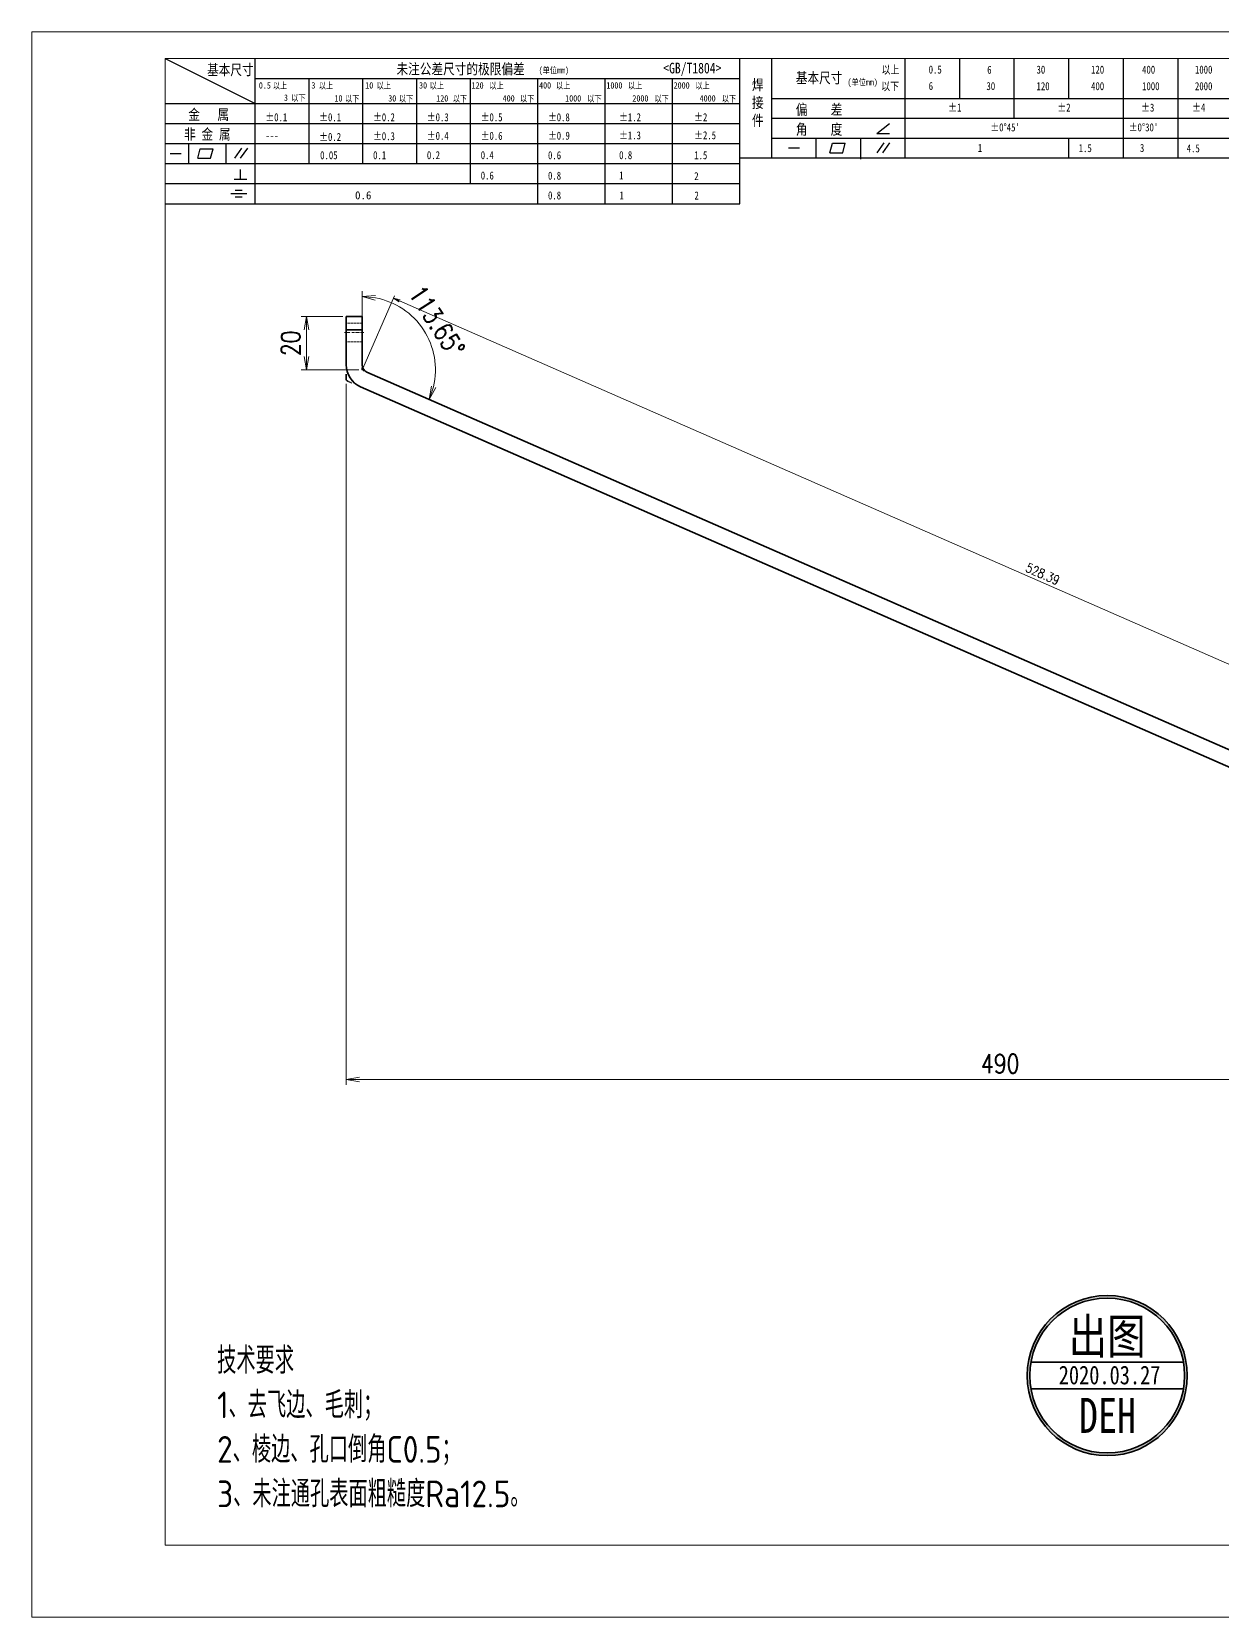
# Model space of a CAD drawing. Header units: millimetres. Extents: x 1333 to 44424, y -42879 to -1037.
# Drawn here: x 41781 to 42227, y -2148 to -1554 of the extents above; entities that cross this region are included whole.
import ezdxf
from ezdxf.enums import TextEntityAlignment as Align

# ---------------------------------------------------------------- set-up
doc = ezdxf.new("R2010")
doc.units = ezdxf.units.MM
doc.header["$LTSCALE"] = 0.5
for name, pattern in [('AM_ISO02W050x2', [3.75, 3, -0.75]), ('AM_ISO08W050x2', [9, 6, -0.75, 1.5, -0.75]), ('DASHDOT', [18.5, 12, -3, 0.5, -3]), ('DASHED', [15, 12, -3]), ('DIVIDE', [1.25, 0.5, -0.25, 0, -0.25, 0, -0.25])]:
    doc.linetypes.add(name, pattern=pattern)
for name, color, linetype, lineweight in [('中心线', 2, 'AM_ISO08W050x2', 18), ('印章专用-出图', 1, 'Continuous', 80), ('图框', 7, 'Continuous', 18), ('标注线', 3, 'Continuous', 18), ('粗实线', 7, 'Continuous', 35), ('虚线', 1, 'AM_ISO02W050x2', 18)]:
    doc.layers.add(name, color=color, linetype=linetype, lineweight=lineweight)
doc.layers.add('图\\M+19E79\\M+195B6\\M+18E9A', color=7, linetype='Continuous')
doc.layers.add('打印-禁用', color=7, linetype='Continuous', lineweight=15, plot=False)
doc.styles.add('DIM', font='romans.shx', dxfattribs={"width": 0.8, "bigfont": 'bigfont.shx'})
doc.styles.add('国标', font='simfang.ttf', dxfattribs={"width": 0.8})
doc.styles.add('机械长仿宋', font='gbenor.shx', dxfattribs={"height": 1, "bigfont": 'gbcbig.shx'})
doc.dimstyles.new('DEH 1-1$0', dxfattribs={"dimtxt": 3.5, "dimasz": 2.5, "dimexe": 1, "dimexo": 0.625, "dimgap": 1.2, "dimtad": 1, "dimzin": 9, "dimdsep": 46, "dimtxsty": 'DIM', "dimblk": 'OPEN', "dimcen": 0, "dimclrd": 8, "dimclre": 8, "dimclrt": 2, "dimazin": 2, "dimtfac": 0.5, "dimtmove": 0, "dimatfit": 3, "dimldrblk": 'OPEN', "dimfxl": 0, "dimtolj": 2, "dimlwd": 18, "dimlwe": 18, "dimarcsym": 0})
doc.dimstyles.new('DEH 1-2', dxfattribs={"dimscale": 2, "dimtxt": 3.5, "dimasz": 2.5, "dimexe": 1, "dimexo": 0.625, "dimgap": 1.2, "dimtad": 1, "dimtoh": 1, "dimdsep": 46, "dimtxsty": 'DIM', "dimblk": 'OPEN', "dimcen": 0, "dimclrd": 8, "dimclre": 8, "dimclrt": 2, "dimazin": 2, "dimtfac": 0.5, "dimtmove": 0, "dimatfit": 3, "dimldrblk": 'OPEN', "dimfxl": 0, "dimtolj": 2, "dimlwd": 18, "dimlwe": 18, "dimarcsym": 0})
doc.dimstyles.new('DEH 1-2$0', dxfattribs={"dimscale": 2, "dimtxt": 3.5, "dimasz": 2.5, "dimexe": 1, "dimexo": 0.625, "dimgap": 1.2, "dimtad": 1, "dimdsep": 46, "dimtxsty": 'DIM', "dimblk": 'OPEN', "dimcen": 0, "dimclrd": 8, "dimclre": 8, "dimclrt": 2, "dimazin": 2, "dimtfac": 0.5, "dimtmove": 0, "dimatfit": 3, "dimldrblk": 'OPEN', "dimfxl": 0, "dimtolj": 2, "dimlwd": 13, "dimlwe": 13, "dimarcsym": 0})

# ---------------------------------------------------------------- blocks, each defined once
blk = doc.blocks.new('GZDEH零件A3图框V01版')
at = {"layer": '图\\M+19E79\\M+195B6\\M+18E9A', "color": 9}
for p, q in [((2882.49, -1554.46), (2899.37, -1562.92)), ((2899.37, -1581.67), (2899.37, -1554.46)), ((2990.09, -1581.67), (2990.09, -1554.46)), ((2996.09, -1573.08), (2996.09, -1554.46)), ((3021.09, -1561.98), (3021.09, -1554.46)), ((3031.31, -1561.98), (3031.31, -1554.46)), ((3041.53, -1561.98), (3041.53, -1554.46)), ((3051.75, -1561.98), (3051.75, -1554.46)), ((3061.98, -1561.98), (3061.98, -1554.46)), ((3072.2, -1561.98), (3072.2, -1554.46)), ((2899.37, -1558.24), (2990.09, -1558.24)), ((2909.45, -1574.17), (2909.45, -1558.24)), ((2919.53, -1574.17), (2919.53, -1558.24)), ((2929.61, -1574.17), (2929.61, -1558.24)), ((2939.69, -1577.92), (2939.69, -1558.24)), ((2952.29, -1581.67), (2952.29, -1558.24)), ((2964.89, -1581.67), (2964.89, -1558.24)), ((2977.49, -1581.67), (2977.49, -1558.24)), ((2996.09, -1561.98), (3113.09, -1561.98)), ((3021.09, -1573.08), (3021.09, -1561.98)), ((3041.53, -1565.68), (3041.53, -1561.98)), ((3061.98, -1573.08), (3061.98, -1561.98)), ((3072.2, -1573.08), (3072.2, -1561.98)), ((2882.49, -1562.92), (2990.09, -1562.92)), ((2882.49, -1566.67), (2990.09, -1566.67)), ((2996.09, -1565.68), (3113.09, -1565.68)), ((3015.75, -1568.51), (3018.15, -1566.66)), ((2882.49, -1570.42), (2990.09, -1570.42)), ((2886.92, -1574.12), (2886.92, -1570.42)), ((2893.91, -1574.12), (2893.91, -1570.42)), ((2996.09, -1569.38), (3113.09, -1569.38)), ((3004.42, -1573.08), (3004.42, -1569.38)), ((3006.97, -1572.12), (3007.45, -1570.33)), ((3007.45, -1570.33), (3009.86, -1570.33)), ((3009.39, -1572.12), (3009.86, -1570.33)), ((3012.75, -1573.08), (3012.75, -1569.38)), ((3015.75, -1568.51), (3018.15, -1568.51)), ((3015.81, -1572.12), (3017.15, -1570.26)), ((3016.89, -1572.12), (3018.23, -1570.26)), ((3051.75, -1573.08), (3051.75, -1569.38)), ((2883.43, -1572.27), (2885.49, -1572.27)), ((2888.59, -1573.16), (2889.07, -1571.37)), ((2888.59, -1573.16), (2891, -1573.16)), ((2889.07, -1571.37), (2891.48, -1571.37)), ((2891, -1573.16), (2891.48, -1571.37)), ((2895.52, -1573.16), (2896.85, -1571.3)), ((2896.6, -1573.16), (2897.94, -1571.3)), ((2990.09, -1573.08), (3113.09, -1573.08)), ((2999.26, -1571.23), (3001.32, -1571.23)), ((3006.97, -1572.12), (3009.39, -1572.12)), ((3012.75, -1573.33), (3012.75, -1573.08)), ((2882.49, -1574.17), (2990.09, -1574.17)), ((2895.42, -1577.05), (2897.81, -1577.05)), ((2896.58, -1577.05), (2896.58, -1575.28)), ((2882.49, -1577.92), (2990.09, -1577.92)), ((2894.79, -1579.77), (2897.77, -1579.77)), ((2895.57, -1579.17), (2896.92, -1579.17)), ((2882.49, -1581.67), (2990.09, -1581.67)), ((2895.57, -1580.37), (2896.93, -1580.37))]:
    blk.add_line(p, q, dxfattribs=at)
at = {"layer": '图框', "linetype": 'Continuous'}
for p, q in [((2882.49, -1554.46), (2882.49, -1832.96)), ((3272.49, -1554.46), (2882.49, -1554.46)), ((2882.49, -1832.96), (3272.49, -1832.96))]:
    blk.add_line(p, q, dxfattribs=at)
at = {"layer": '打印-禁用', "linetype": 'Continuous'}
for p, q in [((2857.49, -1549.46), (2857.49, -1846.46)), ((3277.49, -1549.46), (2857.49, -1549.46)), ((2857.49, -1846.46), (3277.49, -1846.46))]:
    blk.add_line(p, q, dxfattribs=at)
at = {"layer": '图\\M+19E79\\M+195B6\\M+18E9A', "color": 9, "style": '国标', "width": 0.8}
for s, height, p in [('基本尺寸', 2, (2890.33, -1557.58)), ('未注公差尺寸的极限偏差', 2, (2925.81, -1557.44)), ('<GB/T1804>', 2, (2975.78, -1557.27)), ('以上', 1.5, (3016.64, -1557.33)), ('0.5', 1.5, (3025.49, -1557.3)), ('6', 1.5, (3036.45, -1557.34)), ('30', 1.5, (3045.69, -1557.31)), ('120', 1.5, (3055.91, -1557.31)), ('400', 1.5, (3065.46, -1557.31)), ('1000', 1.5, (3075.36, -1557.31)), ('30', 1.2, (2930.04, -1560.11)), ('基本尺寸', 2, (3000.6, -1559.1)), ('以下', 1.5, (3016.58, -1560.43)), ('6', 1.5, (3025.49, -1560.38)), ('30', 1.5, (3036.31, -1560.39)), ('120', 1.5, (3045.69, -1560.41)), ('400', 1.5, (3055.91, -1560.41)), ('1000', 1.5, (3065.46, -1560.41)), ('2000', 1.5, (3075.36, -1560.41)), ('金   属', 2, (2886.82, -1565.98)), ('±0.1', 1.5, (2901.27, -1566.23)), ('±0.1', 1.5, (2911.35, -1566.23)), ('±0.2', 1.5, (2921.43, -1566.23)), ('±0.3', 1.5, (2931.51, -1566.23)), ('±0.5', 1.5, (2941.59, -1566.23)), ('±0.8', 1.5, (2954.19, -1566.23)), ('±1.2', 1.5, (2967.51, -1566.23)), ('±2', 1.5, (2981.58, -1566.23)), ('偏    差', 2, (3000.6, -1565.04)), ('±1', 1.5, (3029.16, -1564.42)), ('±2', 1.5, (3049.61, -1564.42)), ('±3', 1.5, (3065.3, -1564.42)), ('±4', 1.5, (3074.85, -1564.42)), ('非 金 属', 2, (2886.02, -1569.65)), ('±0.3', 1.5, (2921.43, -1569.77)), ('±0.4', 1.5, (2931.51, -1569.71)), ('±0.6', 1.5, (2941.59, -1569.71)), ('±0.9', 1.5, (2954.19, -1569.68)), ('±1.3', 1.5, (2967.51, -1569.62)), ('±2.5', 1.5, (2981.58, -1569.61)), ('角    度', 2, (3000.6, -1568.74)), ("±0%%D45'", 1.5, (3037.06, -1568.12)), ("±0%%D30'", 1.5, (3062.98, -1568.12)), ('---', 1.5, (2901.27, -1569.65)), ('±0.2', 1.5, (2911.35, -1569.92)), ('1', 1.5, (3034.69, -1571.98)), ('1.5', 1.5, (3053.59, -1572.01)), ('3', 1.5, (3065.05, -1571.98)), ('4.5', 1.5, (3073.82, -1572.05)), ('0.1', 1.5, (2921.43, -1573.34)), ('0.2', 1.5, (2931.51, -1573.33)), ('0.4', 1.5, (2941.59, -1573.33)), ('0.6', 1.5, (2954.19, -1573.35)), ('0.8', 1.5, (2967.51, -1573.33)), ('1.5', 1.5, (2981.58, -1573.34)), ('0.6', 1.5, (2941.59, -1577.14)), ('0.8', 1.5, (2954.19, -1577.17)), ('1', 1.5, (2967.51, -1577.12)), ('2', 1.5, (2981.58, -1577.26)), ('0.8', 1.5, (2954.19, -1580.87)), ('1', 1.5, (2967.59, -1580.86)), ('2', 1.5, (2981.62, -1580.89))]:
    blk.add_text(s, height=height, dxfattribs=at).set_placement(p)
at = {"layer": '图\\M+19E79\\M+195B6\\M+18E9A', "color": 9, "lineweight": 15, "style": '国标', "width": 0.8}
for s, p in [('(单位mm)', (2952.44, -1557.27)), ('0.5', (2900.03, -1560.11)), ('以上', (2902.64, -1560.16)), ('3', (2909.88, -1560.11)), ('以上', (2911.25, -1560.16)), ('10', (2919.96, -1560.11)), ('以上', (2922.09, -1560.16)), ('以上', (2932.02, -1560.16)), ('120', (2939.88, -1560.11)), ('以上', (2943.21, -1560.16)), ('400', (2952.52, -1560.11)), ('以上', (2955.68, -1560.16)), ('1000', (2965.12, -1560.11)), ('以上', (2969.16, -1560.16)), ('2000', (2977.72, -1560.11)), ('以上', (2981.8, -1560.16)), ('(单位mm)', (3010.27, -1559.51)), ('3', (2904.73, -1562.41)), ('以下', (2906.1, -1562.46)), ('10', (2914.19, -1562.54)), ('以下', (2916.18, -1562.59)), ('30', (2924.27, -1562.54)), ('以下', (2926.26, -1562.59)), ('120', (2933.26, -1562.54)), ('以下', (2936.34, -1562.59)), ('400', (2945.7, -1562.54)), ('以下', (2948.94, -1562.59)), ('1000', (2957.41, -1562.54)), ('以下', (2961.54, -1562.59)), ('2000', (2969.99, -1562.54)), ('以下', (2974.14, -1562.59)), ('4000', (2982.59, -1562.54)), ('以下', (2986.74, -1562.59))]:
    blk.add_text(s, height=1.2, dxfattribs=at).set_placement(p)
at = {"layer": '图\\M+19E79\\M+195B6\\M+18E9A', "color": 9, "lineweight": 13, "style": '国标'}
blk.add_text('0.6', height=1.5, dxfattribs=at).set_placement((2918.05, -1580.85))
at = {"layer": '图\\M+19E79\\M+195B6\\M+18E9A', "color": 9, "insert": (2992.39, -1558.41), "char_height": 2, "width": 3.1877, "attachment_point": 1, "style": '国标'}
blk.add_mtext('焊\\P接\\P件', dxfattribs=at)
at = {"layer": '图\\M+19E79\\M+195B6\\M+18E9A', "color": 9, "insert": (2911.51, -1573.37), "char_height": 1.5, "attachment_point": 7, "style": '国标'}
blk.add_mtext_dynamic_manual_height_columns('0.05', width=5.1982, gutter_width=12.5, heights=[0], dxfattribs=at)
blk = doc.blocks.new('DEH A3')
at = {"layer": '图框'}
blk.add_blockref('GZDEH零件A3图框V01版', (-2857.49, 1846.46), dxfattribs=at)
blk = doc.blocks.new('_Open')
at = {"color": 0, "linetype": 'ByBlock', "lineweight": -2}
for p, q in [((-1, 0.17), (0, 0)), ((-1, -0.17), (0, 0)), ((0, 0), (-1, 0))]:
    blk.add_line(p, q, dxfattribs=at)
blk = doc.blocks.new('*D43')
at = {"layer": 'Defpoints', "color": 0, "transparency": 16777216}
for p in [(41898.81, -1684.7), (42388.81, -1917.78), (41898.81, -1946.56)]:
    blk.add_point(p, dxfattribs=at)
at = {"layer": '标注线', "color": 8, "lineweight": 13, "transparency": 16777216}
for p, q in [((41898.81, -1685.95), (41898.81, -1948.56)), ((42388.81, -1919.03), (42388.81, -1948.56)), ((42383.81, -1946.56), (41903.81, -1946.56))]:
    blk.add_line(p, q, dxfattribs=at)
at = {"layer": '标注线', "color": 8, "lineweight": 13, "transparency": 16777216, "xscale": 5, "yscale": 5, "zscale": 5, "rotation": 180}
blk.add_blockref('_Open', (41898.81, -1946.56), dxfattribs=at)
at = {"layer": '标注线', "color": 8, "lineweight": 13, "transparency": 16777216, "xscale": 5, "yscale": 5, "zscale": 5}
blk.add_blockref('_Open', (42388.81, -1946.56), dxfattribs=at)
at = {"layer": '标注线', "color": 2, "transparency": 16777216, "insert": (42143.81, -1940.66), "char_height": 7, "attachment_point": 5, "style": 'DIM'}
blk.add_mtext('\\A2;490', dxfattribs=at)
blk = doc.blocks.new('*D44')
at = {"layer": 'Defpoints', "color": 0, "transparency": 16777216}
for p in [(41883.98, -1660.78), (41898.81, -1660.78), (41904.81, -1680.78)]:
    blk.add_point(p, dxfattribs=at)
at = {"layer": '标注线', "color": 8, "lineweight": 13, "transparency": 16777216}
for p, q in [((41897.56, -1660.78), (41881.98, -1660.78)), ((41883.98, -1675.78), (41883.98, -1665.78)), ((41903.56, -1680.78), (41881.98, -1680.78))]:
    blk.add_line(p, q, dxfattribs=at)
at = {"layer": '标注线', "color": 8, "lineweight": 13, "transparency": 16777216, "xscale": 5, "yscale": 5, "zscale": 5}
for p, rotation in [((41883.98, -1660.78), 90), ((41883.98, -1680.78), 270)]:
    blk.add_blockref('_Open', p, dxfattribs=dict(at, rotation=rotation))
at = {"layer": '标注线', "color": 2, "transparency": 16777216, "insert": (41878.08, -1670.78), "char_height": 7, "attachment_point": 5, "rotation": 90, "style": 'DIM'}
blk.add_mtext('\\A2;20', dxfattribs=at)
blk = doc.blocks.new('*D45')
at = {"layer": 'Defpoints', "color": 0, "transparency": 16777216}
for p in [(41904.81, -1665.78), (41931.44, -1674.03), (41904.81, -1678.82), (41906.61, -1681.57), (42383.43, -1890.42)]:
    blk.add_point(p, dxfattribs=at)
at = {"layer": '标注线', "color": 8, "lineweight": 18, "transparency": 16777216}
blk.add_line((41904.81, -1664.53), (41904.81, -1651.31), dxfattribs=at)
blk.add_arc((41904.81, -1680.78), 27.47, 346.78889, 79.5569, dxfattribs=at)
at = {"layer": '标注线', "color": 8, "lineweight": 18, "transparency": 16777216, "xscale": 5, "yscale": 5, "zscale": 5}
for p, rotation in [((41904.81, -1653.31), 174.7784477955703), ((41929.98, -1691.8), 251.5673388535126)]:
    blk.add_blockref('_Open', p, dxfattribs=dict(at, rotation=rotation))
at = {"layer": '标注线', "color": 2, "transparency": 16777216, "insert": (41932.75, -1662.52), "char_height": 7, "attachment_point": 5, "rotation": 303.17289, "style": 'DIM'}
blk.add_mtext('\\A2;113.65°', dxfattribs=at)
blk = doc.blocks.new('出图章')
at = {"layer": '印章专用-出图'}
h = blk.add_hatch(color=256, dxfattribs=at)
h.paths.add_polyline_path([(-15, 0, 1), (15, 0, 1)])
h.paths.add_polyline_path([(14.5, 0, -1), (-14.5, 0, -1)], flags=16)
h.paths.add_polyline_path([(-7.31, -12.35), (7.41, -12.35), (7.41, -2.73), (-7.31, -2.73)], flags=8)
at = {"layer": '印章专用-出图', "lineweight": 35}
for p, q in [((-14.28, 2.5), (14.28, 2.5)), ((-14.28, -2.5), (14.28, -2.5))]:
    blk.add_line(p, q, dxfattribs=at)
for radius in [15, 14.5]:
    blk.add_circle((0, 0), radius, dxfattribs=at)
at = {"layer": '印章专用-出图', "color": 4, "style": '国标', "width": 0.8}
blk.add_text('DEH', height=6.562, dxfattribs=at).set_placement((0.05, -10.74), align=Align.CENTER)
at = {"layer": '印章专用-出图', "color": 3, "style": '国标', "width": 0.8}
blk.add_attdef('出图', text='', height=6.6, dxfattribs=at).set_placement((0, 7.35), align=Align.MIDDLE_CENTER)
at = {"layer": '印章专用-出图', "color": 2, "style": '国标', "width": 0.8}
blk.add_attdef('XXXX.XX.XX', text='', height=3.5, dxfattribs=at).set_placement((0.45, 0.1), align=Align.MIDDLE_CENTER)
blk = doc.blocks.new('YZ-CT')
at = {"layer": '印章专用-出图'}
blk.add_blockref('出图章', (0.63, 0), dxfattribs=at).add_auto_attribs({'出图': '出图', 'XXXX.XX.XX': '2020.03.27'})
blk = doc.blocks.new('*D193')
at = {"layer": 'Defpoints', "color": 0, "transparency": 16777216}
for p in [(41904.81, -1680.78), (42400.58, -1865.92), (42388.81, -1892.78)]:
    blk.add_point(p, dxfattribs=at)
at = {"layer": '标注线', "color": 8, "lineweight": 18, "transparency": 16777216}
for p, q in [((41905.06, -1680.21), (41916.98, -1653.01)), ((41918.87, -1654.93), (42398.29, -1864.92)), ((42389.06, -1892.21), (42400.98, -1865.01))]:
    blk.add_line(p, q, dxfattribs=at)
at = {"layer": '标注线', "color": 8, "lineweight": 18, "transparency": 16777216, "xscale": 2.5, "yscale": 2.5, "zscale": 2.5}
for p, rotation in [((41916.58, -1653.92), 156.3457866490897), ((42400.58, -1865.92), 336.3457866490896)]:
    blk.add_blockref('_Open', p, dxfattribs=dict(at, rotation=rotation))
at = {"layer": '标注线', "color": 2, "transparency": 16777216, "insert": (42159.76, -1757.22), "char_height": 3.5, "attachment_point": 5, "rotation": 336.34579, "style": 'DIM'}
blk.add_mtext('\\A2;528.39', dxfattribs=at)

msp = doc.modelspace()

# ---------------------------------------------------------------- linework, layer by layer
at = {"layer": '中心线', "linetype": 'DASHDOT', "lineweight": 13, "ltscale": 0.180015}
msp.add_line((41905.414, -1666.78), (41898.214, -1666.78), dxfattribs=at)
at = {"layer": '粗实线', "lineweight": 35, "ltscale": 0.15}
for p, q in [((41898.814, -1660.78), (41904.814, -1660.78)), ((41898.814, -1665.78), (41904.814, -1665.78))]:
    msp.add_line(p, q, dxfattribs=at)
at = {"layer": '粗实线', "lineweight": 35, "ltscale": 0.125}
for p, q in [((41898.814, -1660.78), (41898.814, -1665.78)), ((41904.814, -1660.78), (41904.814, -1665.78))]:
    msp.add_line(p, q, dxfattribs=at)
at = {"layer": '粗实线', "lineweight": 35, "ltscale": 0.325972}
for p, q in [((41898.814, -1665.78), (41898.814, -1678.819)), ((41904.814, -1665.78), (41904.814, -1678.819))]:
    msp.add_line(p, q, dxfattribs=at)
at = {"layer": '粗实线', "color": 2, "linetype": 'DIVIDE', "ltscale": 0.508}
for p, q in [((41904.814, -1680.78), (41904.814, -1680.015)), ((41905.515, -1681.086), (41904.814, -1680.78)), ((41898.814, -1682.407), (41898.814, -1684.702)), ((41898.814, -1684.702), (41900.916, -1685.622))]:
    msp.add_line(p, q, dxfattribs=at)
at = {"layer": '粗实线', "lineweight": 35}
for p, q in [((42383.425, -1890.419), (41906.61, -1681.566)), ((42381.018, -1895.915), (41904.203, -1687.062))]:
    msp.add_line(p, q, dxfattribs=at)
for radius in [9, 3]:
    msp.add_arc((41907.814, -1678.819), radius, 180, 246.345787, dxfattribs=at)
at = {"layer": '虚线', "linetype": 'DASHED', "lineweight": 13, "ltscale": 0.15}
for p, q in [((41904.814, -1663.28), (41898.814, -1663.28)), ((41904.814, -1663.28), (41898.814, -1663.28)), ((41898.814, -1665.78), (41904.814, -1665.78)), ((41904.814, -1670.28), (41898.814, -1670.28)), ((41904.814, -1670.28), (41898.814, -1670.28))]:
    msp.add_line(p, q, dxfattribs=at)

# ---------------------------------------------------------------- block references
at = {"layer": '印章专用-出图', "xscale": 2, "yscale": 2, "zscale": 2}
msp.add_blockref('YZ-CT', (42182.641, -2057.498), dxfattribs=at)
at = {"layer": '图框', "xscale": 2, "yscale": 2, "zscale": 2}
msp.add_blockref('DEH A3', (41781.04, -2148.061), dxfattribs=at)

# ---------------------------------------------------------------- texts
at = {"layer": '标注线', "color": 2, "insert": (41850.499, -2106.828), "char_height": 10, "width": 229.64922, "attachment_point": 7, "style": '机械长仿宋'}
msp.add_mtext('\\A2;技术要求\\P1、去飞边、毛刺；\\P2、棱边、孔口倒角C0.5；\\P3、未注通孔表面粗糙度Ra12.5。', dxfattribs=at)

# ---------------------------------------------------------------- dimensions: what is measured, and where the dimension line sits
at = {"layer": '标注线'}
dim = msp.add_angular_dim_2l(base=(41931.442, -1674.027), line1=((41904.814, -1665.78), (41904.814, -1678.819)), line2=((42383.425, -1890.419), (41906.61, -1681.566)), dimstyle='DEH 1-2', dxfattribs=at)
dim.commit()
dim.dimension.update_dxf_attribs({"geometry": '*D45', "text_midpoint": (41932.746, -1662.52)})
dim = msp.add_aligned_dim(p1=(41904.814, -1680.78), p2=(42388.814, -1892.78), distance=29.32, dimstyle='DEH 1-1$0', dxfattribs=at)
dim.commit()
dim.dimension.update_dxf_attribs({"geometry": '*D193', "text_midpoint": (42159.761, -1757.221)})
dim = msp.add_linear_dim(base=(41883.975, -1660.78), p1=(41904.814, -1680.78), p2=(41898.814, -1660.78), angle=90, dimstyle='DEH 1-2$0', dxfattribs=at)
dim.commit()
dim.dimension.update_dxf_attribs({"geometry": '*D44', "text_midpoint": (41878.075, -1670.78)})
dim = msp.add_linear_dim(base=(41898.814, -1946.561), p1=(42388.814, -1917.78), p2=(41898.814, -1684.702), dimstyle='DEH 1-2$0', dxfattribs=at)
dim.commit()
dim.dimension.update_dxf_attribs({"geometry": '*D43', "text_midpoint": (42143.814, -1940.661)})

doc.saveas('drawing.dxf')
